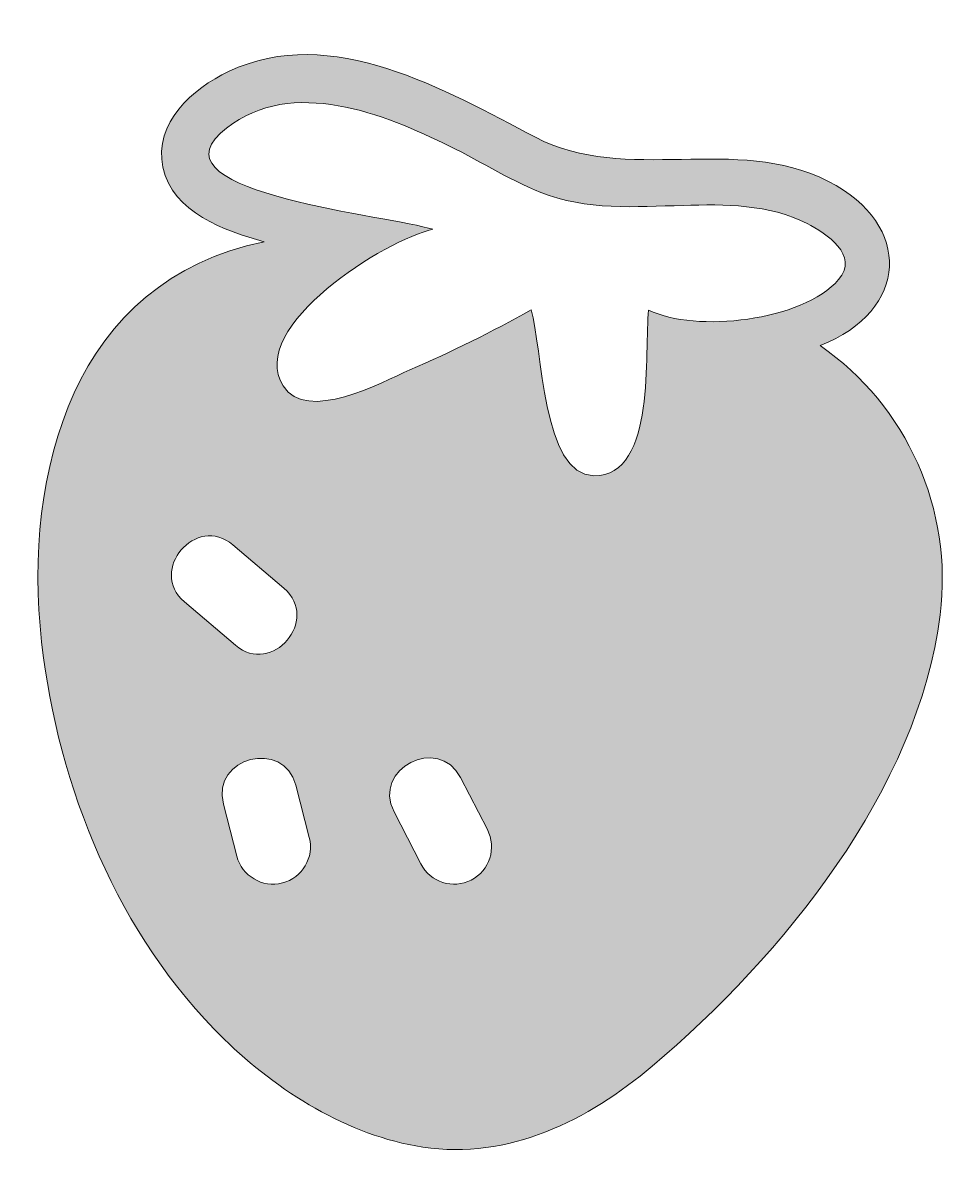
# Model space of a CAD drawing. Header units: inches. Extents: x -1 to 85, y -1 to 105.
import ezdxf

# ---------------------------------------------------------------- set-up
doc = ezdxf.new("R2010")
doc.units = ezdxf.units.IN
doc.header["$MEASUREMENT"] = 0
doc.layers.add('Layer 1', color=7, linetype='Continuous')

msp = doc.modelspace()

# ---------------------------------------------------------------- hatches: boundary and pattern name
at = {"layer": 'Layer 1', "true_color": 0xf4b8d3}
h = msp.add_hatch(color=254, dxfattribs=at)
h.dxf.hatch_style = 2
edge = h.paths.add_edge_path()
edge.add_spline(control_points=[(72.56, 74.6), (80.8, 77.82), (81.19, 85.81), (73.34, 89.83), (64.7, 94.26), (54.65, 89.5), (46.14, 93.94), (37.79, 98.28), (27.23, 104.56), (17.69, 100.03), (14.33, 98.44), (10.72, 95.27), (11.59, 91.15), (12.49, 86.93), (17.34, 85.26), (20.98, 84.23), (3.29, 80.64), (-1.41, 62.81), (0.34, 47.12), (1.85, 33.63), (7.45, 19.83), (17.26, 10.26), (22.23, 5.42), (28.73, 1.3), (35.69, 0.23), (43.67, -0.99), (51.05, 2.72), (56.99, 7.75), (69.09, 18), (81.66, 33.4), (83.69, 49.63), (84.91, 59.35), (80.63, 69.02), (72.56, 74.6)], knot_values=[0, 0, 0, 0, 1, 1, 1, 2, 2, 2, 3, 3, 3, 4, 4, 4, 5, 5, 5, 6, 6, 6, 7, 7, 7, 8, 8, 8, 9, 9, 9, 10, 10, 10, 11, 11, 11, 11], degree=3, periodic=1)
edge = h.paths.add_edge_path()
edge.add_spline(control_points=[(18.09, 56.1), (18.09, 56.1), (22.81, 52.08), (22.81, 52.08), (26.22, 49.18), (21.72, 43.89), (18.31, 46.8), (18.31, 46.8), (13.59, 50.82), (13.59, 50.82), (10.18, 53.72), (14.68, 59.01), (18.09, 56.1)], knot_values=[0, 0, 0, 0, 1, 1, 1, 2, 2, 2, 3, 3, 3, 4, 4, 4, 4], degree=3, periodic=1)
edge = h.paths.add_edge_path()
edge.add_spline(control_points=[(22.67, 24.74), (20.82, 24.26), (18.92, 25.38), (18.45, 27.23), (18.45, 27.23), (17.2, 32.06), (17.2, 32.06), (16.08, 36.4), (22.81, 38.13), (23.93, 33.8), (23.93, 33.8), (25.17, 28.97), (25.17, 28.97), (25.65, 27.11), (24.53, 25.22), (22.67, 24.74)], knot_values=[0, 0, 0, 0, 1, 1, 1, 2, 2, 2, 3, 3, 3, 4, 4, 4, 5, 5, 5, 5], degree=3, periodic=1)
edge = h.paths.add_edge_path()
edge.add_spline(control_points=[(40.2, 25.01), (38.49, 24.13), (36.4, 24.8), (35.52, 26.51), (35.52, 26.51), (33.03, 31.34), (33.03, 31.34), (30.98, 35.32), (37.15, 38.5), (39.2, 34.52), (39.2, 34.52), (41.69, 29.69), (41.69, 29.69), (42.57, 27.99), (41.9, 25.89), (40.2, 25.01)], knot_values=[0, 0, 0, 0, 1, 1, 1, 2, 2, 2, 3, 3, 3, 4, 4, 4, 5, 5, 5, 5], degree=3, periodic=1)
edge = h.paths.add_edge_path()
edge.add_spline(control_points=[(56.65, 77.9), (56.21, 74.1), (57.44, 62.52), (51.58, 62.52), (51.58, 62.52), (51.57, 62.52), (51.57, 62.52), (46.73, 62.53), (46.8, 74.51), (45.74, 77.91), (42.1, 75.87), (38.33, 74), (34.5, 72.34), (31.84, 71.18), (24.92, 67.38), (22.75, 70.86), (19.28, 76.39), (32.38, 84.49), (36.63, 85.39), (32.81, 86.63), (10.72, 88.73), (16.94, 94.31), (22.86, 99.62), (31.41, 96.39), (37.62, 93.39), (40.64, 91.93), (43.53, 90.07), (46.65, 88.81), (50.82, 87.13), (55.45, 87.48), (59.85, 87.61), (63.72, 87.72), (67.81, 87.73), (71.34, 85.93), (73.13, 85.01), (76.22, 82.98), (74.27, 80.73), (70.93, 76.87), (61.01, 75.75), (56.65, 77.9)], knot_values=[0, 0, 0, 0, 1, 1, 1, 2, 2, 2, 3, 3, 3, 4, 4, 4, 5, 5, 5, 6, 6, 6, 7, 7, 7, 8, 8, 8, 9, 9, 9, 10, 10, 10, 11, 11, 11, 12, 12, 12, 13, 13, 13, 13], degree=3, periodic=1)

# ---------------------------------------------------------------- linework, layer by layer
at = {"layer": 'Layer 1', "lineweight": 0}
for points, knots in [([(72.56, 74.6), (80.8, 77.82), (81.19, 85.81), (73.34, 89.83), (64.7, 94.26), (54.65, 89.5), (46.14, 93.94), (37.79, 98.28), (27.23, 104.56), (17.69, 100.03), (14.33, 98.44), (10.72, 95.27), (11.59, 91.15), (12.49, 86.93), (17.34, 85.26), (20.98, 84.23), (3.29, 80.64), (-1.41, 62.81), (0.34, 47.12), (1.85, 33.63), (7.45, 19.83), (17.26, 10.26), (22.23, 5.42), (28.73, 1.3), (35.69, 0.23), (43.67, -0.99), (51.05, 2.72), (56.99, 7.75), (69.09, 18), (81.66, 33.4), (83.69, 49.63), (84.91, 59.35), (80.63, 69.02), (72.56, 74.6)], [0, 0, 0, 0, 1, 1, 1, 2, 2, 2, 3, 3, 3, 4, 4, 4, 5, 5, 5, 6, 6, 6, 7, 7, 7, 8, 8, 8, 9, 9, 9, 10, 10, 10, 11, 11, 11, 11]), ([(56.65, 77.9), (56.21, 74.1), (57.44, 62.52), (51.58, 62.52), (51.58, 62.52), (51.57, 62.52), (51.57, 62.52), (46.73, 62.53), (46.8, 74.51), (45.74, 77.91), (42.1, 75.87), (38.33, 74), (34.5, 72.34), (31.84, 71.18), (24.92, 67.38), (22.75, 70.86), (19.28, 76.39), (32.38, 84.49), (36.63, 85.39), (32.81, 86.63), (10.72, 88.73), (16.94, 94.31), (22.86, 99.62), (31.41, 96.39), (37.62, 93.39), (40.64, 91.93), (43.53, 90.07), (46.65, 88.81), (50.82, 87.13), (55.45, 87.48), (59.85, 87.61), (63.72, 87.72), (67.81, 87.73), (71.34, 85.93), (73.13, 85.01), (76.22, 82.98), (74.27, 80.73), (70.93, 76.87), (61.01, 75.75), (56.65, 77.9)], [0, 0, 0, 0, 1, 1, 1, 2, 2, 2, 3, 3, 3, 4, 4, 4, 5, 5, 5, 6, 6, 6, 7, 7, 7, 8, 8, 8, 9, 9, 9, 10, 10, 10, 11, 11, 11, 12, 12, 12, 13, 13, 13, 13]), ([(18.09, 56.1), (18.09, 56.1), (22.81, 52.08), (22.81, 52.08), (26.22, 49.18), (21.72, 43.89), (18.31, 46.8), (18.31, 46.8), (13.59, 50.82), (13.59, 50.82), (10.18, 53.72), (14.68, 59.01), (18.09, 56.1)], [0, 0, 0, 0, 1, 1, 1, 2, 2, 2, 3, 3, 3, 4, 4, 4, 4]), ([(22.67, 24.74), (20.82, 24.26), (18.92, 25.38), (18.45, 27.23), (18.45, 27.23), (17.2, 32.06), (17.2, 32.06), (16.08, 36.4), (22.81, 38.13), (23.93, 33.8), (23.93, 33.8), (25.17, 28.97), (25.17, 28.97), (25.65, 27.11), (24.53, 25.22), (22.67, 24.74)], [0, 0, 0, 0, 1, 1, 1, 2, 2, 2, 3, 3, 3, 4, 4, 4, 5, 5, 5, 5]), ([(40.2, 25.01), (38.49, 24.13), (36.4, 24.8), (35.52, 26.51), (35.52, 26.51), (33.03, 31.34), (33.03, 31.34), (30.98, 35.32), (37.15, 38.5), (39.2, 34.52), (39.2, 34.52), (41.69, 29.69), (41.69, 29.69), (42.57, 27.99), (41.9, 25.89), (40.2, 25.01)], [0, 0, 0, 0, 1, 1, 1, 2, 2, 2, 3, 3, 3, 4, 4, 4, 5, 5, 5, 5])]:
    msp.add_open_spline(points, degree=3, knots=knots, dxfattribs=at)

doc.saveas('drawing.dxf')
